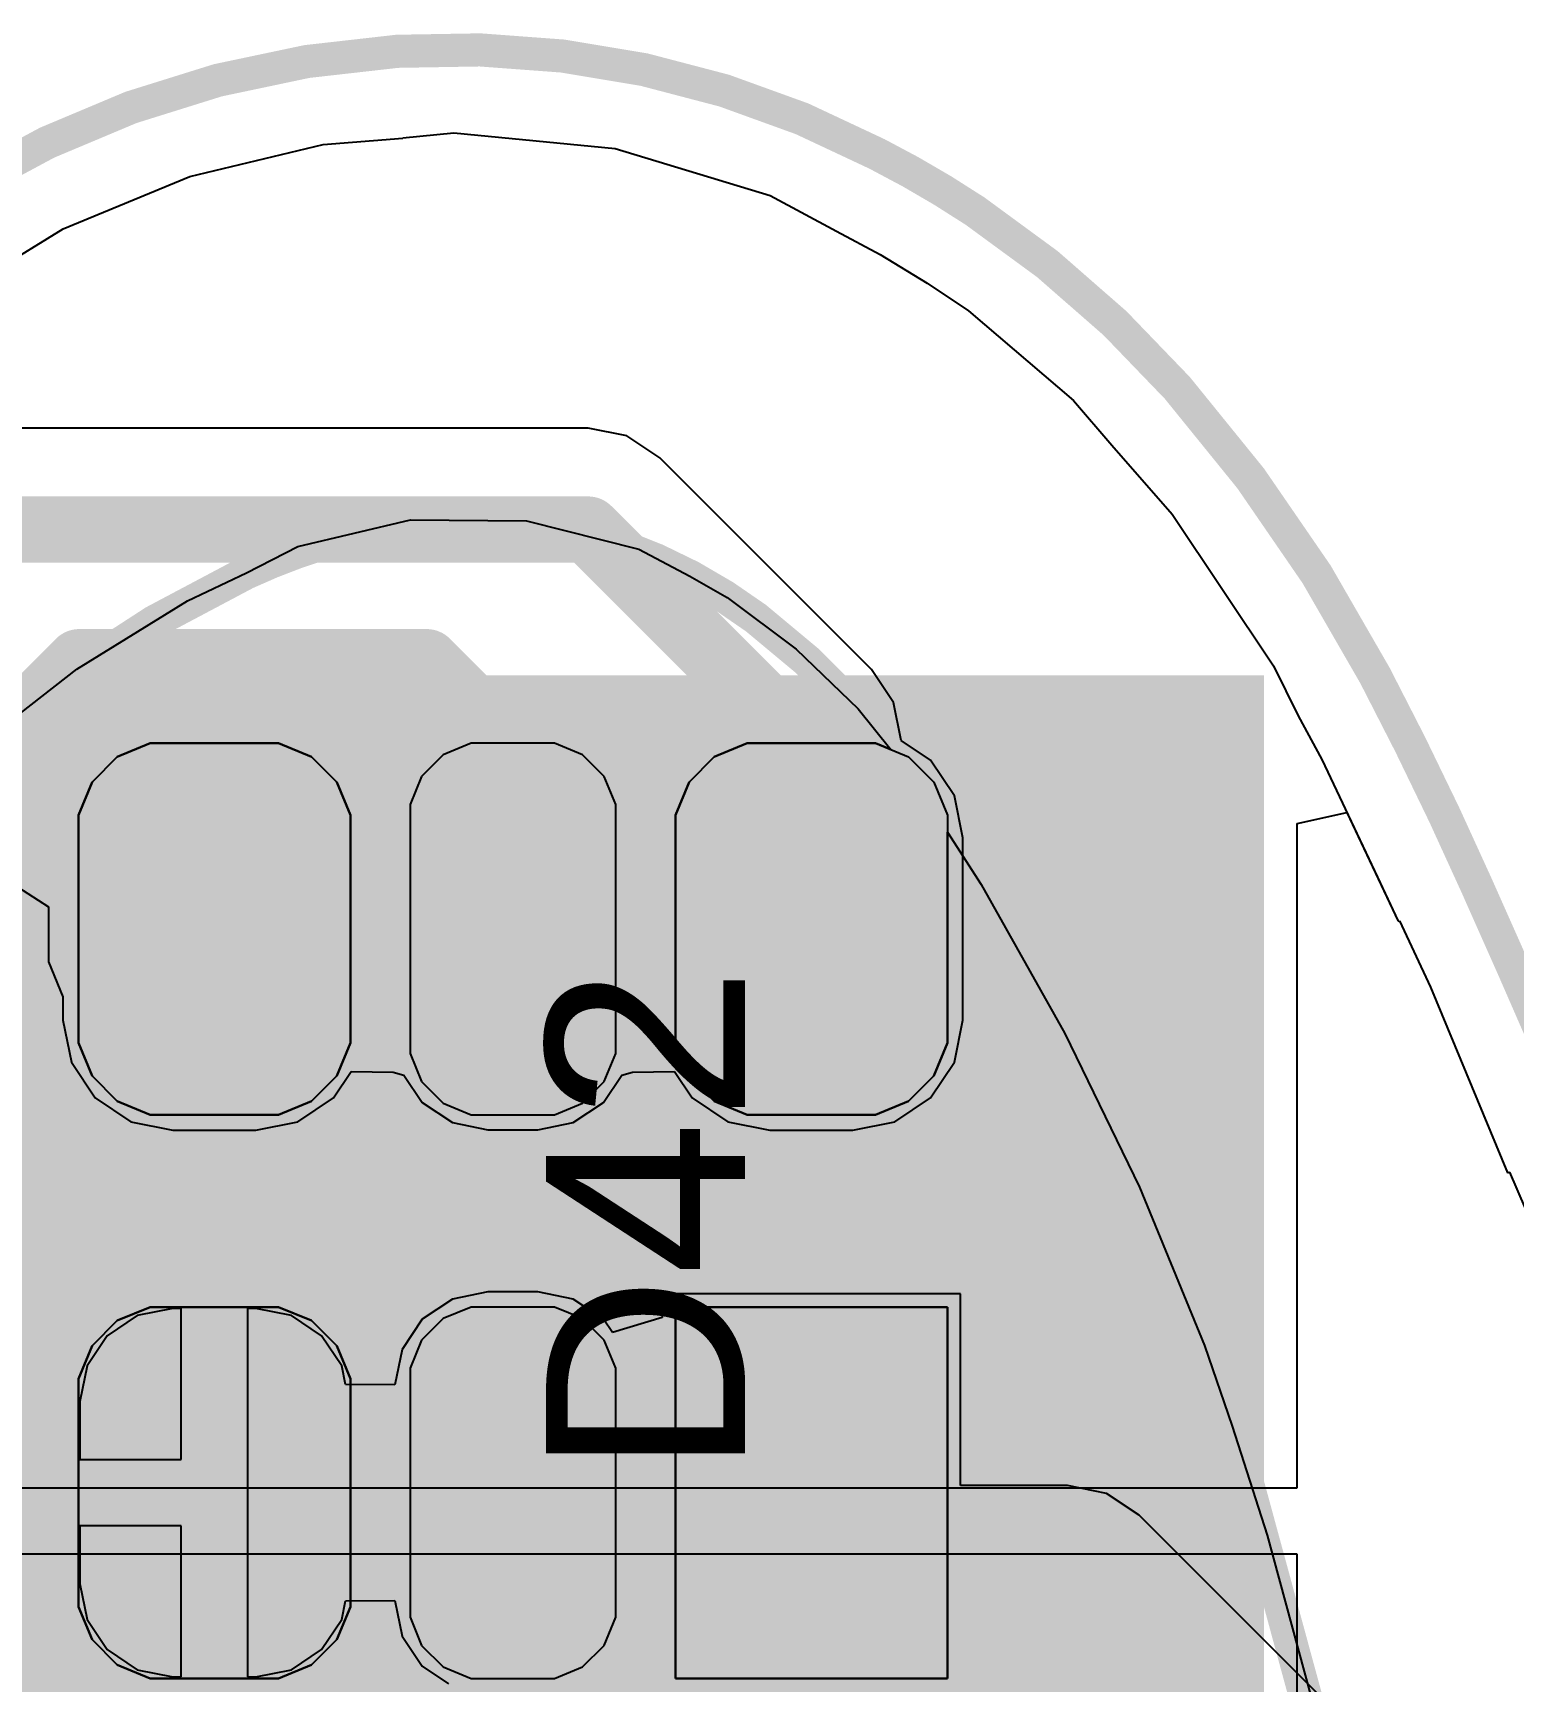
# Model space of a CAD drawing. Header units: inches. Extents: x -52 to 109, y 0 to 35.
# Drawn here: x 54.513 to 58.975, y 18.506 to 23.476 of the extents above; entities that cross this region are included whole.
import ezdxf

# ---------------------------------------------------------------- set-up
doc = ezdxf.new("R2010")
doc.units = ezdxf.units.IN
for name, color, linetype in [('Bottom Layer', 5, 'Continuous'), ('Bottom Solder', 6, 'Continuous'), ('Keep-Out Layer', 6, 'Continuous'), ('Mechanical 1', 6, 'Continuous'), ('Mechanical 4', 56, 'Continuous'), ('Top Component Outline', 56, 'Continuous'), ('Top Courtyard', 56, 'Continuous'), ('Top Layer', 1, 'Continuous'), ('Top Overlay', 2, 'Continuous'), ('Top Paste', 8, 'Continuous'), ('Top Solder', 216, 'Continuous'), ('Via Holes', 16, 'Continuous')]:
    doc.layers.add(name, color=color, linetype=linetype)
doc.styles.add('Arial', font='', dxfattribs={"height": 0.2})
doc.styles.get('Arial').set_extended_font_data('Arial')

# ---------------------------------------------------------------- blocks, each defined once
blk = doc.blocks.new('APA_RGB_LED_2020_368')
at = {"layer": 'Top Layer'}
h = blk.add_hatch(color=1, dxfattribs=at)
edge = h.paths.add_edge_path()
edge.add_arc((-1.125, 1.025), 0.125, 90, 180)
edge.add_line((-1.25, 1.025), (-1.25, 0.775))
edge.add_arc((-1.125, 0.775), 0.125, 180, 270)
edge.add_line((-1.125, 0.65), (-0.575, 0.65))
edge.add_arc((-0.575, 0.775), 0.125, 270, 360)
edge.add_line((-0.45, 0.775), (-0.45, 1.025))
edge.add_arc((-0.575, 1.025), 0.125, 0, 90)
edge.add_line((-0.575, 1.15), (-1.125, 1.15))
h = blk.add_hatch(color=1, dxfattribs=at)
edge = h.paths.add_edge_path()
edge.add_arc((0.575, 1.025), 0.125, 90, 180)
edge.add_line((0.45, 1.025), (0.45, 0.775))
edge.add_arc((0.575, 0.775), 0.125, 180, 270)
edge.add_line((0.575, 0.65), (1.125, 0.65))
edge.add_arc((1.125, 0.775), 0.125, 270, 360)
edge.add_line((1.25, 0.775), (1.25, 1.025))
edge.add_arc((1.125, 1.025), 0.125, 0, 90)
edge.add_line((1.125, 1.15), (0.575, 1.15))
h = blk.add_hatch(color=1, dxfattribs=at)
edge = h.paths.add_edge_path()
edge.add_arc((-1.175, 0.075), 0.075, 90, 180)
edge.add_line((-1.25, 0.075), (-1.25, -0.075))
edge.add_arc((-1.175, -0.075), 0.075, 180, 270)
edge.add_line((-1.175, -0.15), (-0.525, -0.15))
edge.add_arc((-0.525, -0.075), 0.075, 270, 360)
edge.add_line((-0.45, -0.075), (-0.45, 0.075))
edge.add_arc((-0.525, 0.075), 0.075, 0, 90)
edge.add_line((-0.525, 0.15), (-1.175, 0.15))
h = blk.add_hatch(color=1, dxfattribs=at)
edge = h.paths.add_edge_path()
edge.add_arc((0.525, 0.075), 0.075, 90, 180)
edge.add_line((0.45, 0.075), (0.45, -0.075))
edge.add_arc((0.525, -0.075), 0.075, 180, 270)
edge.add_line((0.525, -0.15), (1.175, -0.15))
edge.add_arc((1.175, -0.075), 0.075, 270, 360)
edge.add_line((1.25, -0.075), (1.25, 0.075))
edge.add_arc((1.175, 0.075), 0.075, 0, 90)
edge.add_line((1.175, 0.15), (0.525, 0.15))
blk.add_hatch(color=1, dxfattribs=at).paths.add_polyline_path([(-1.25, -0.65), (-0.45, -0.65), (-0.45, -1.15), (-1.25, -1.15)])
h = blk.add_hatch(color=1, dxfattribs=at)
edge = h.paths.add_edge_path()
edge.add_arc((0.575, -0.775), 0.125, 90, 180)
edge.add_line((0.45, -0.775), (0.45, -1.025))
edge.add_arc((0.575, -1.025), 0.125, 180, 270)
edge.add_line((0.575, -1.15), (1.125, -1.15))
edge.add_arc((1.125, -1.025), 0.125, 270, 360)
edge.add_line((1.25, -1.025), (1.25, -0.775))
edge.add_arc((1.125, -0.775), 0.125, 0, 90)
edge.add_line((1.125, -0.65), (0.575, -0.65))
at = {"layer": 'Top Paste'}
h = blk.add_hatch(color=8, dxfattribs=at)
edge = h.paths.add_edge_path()
edge.add_arc((-1.125, 1.025), 0.125, 90, 180)
edge.add_line((-1.25, 1.025), (-1.25, 0.775))
edge.add_arc((-1.125, 0.775), 0.125, 180, 270)
edge.add_line((-1.125, 0.65), (-0.575, 0.65))
edge.add_arc((-0.575, 0.775), 0.125, 270, 360)
edge.add_line((-0.45, 0.775), (-0.45, 1.025))
edge.add_arc((-0.575, 1.025), 0.125, 0, 90)
edge.add_line((-0.575, 1.15), (-1.125, 1.15))
h = blk.add_hatch(color=8, dxfattribs=at)
edge = h.paths.add_edge_path()
edge.add_arc((0.575, 1.025), 0.125, 90, 180)
edge.add_line((0.45, 1.025), (0.45, 0.775))
edge.add_arc((0.575, 0.775), 0.125, 180, 270)
edge.add_line((0.575, 0.65), (1.125, 0.65))
edge.add_arc((1.125, 0.775), 0.125, 270, 360)
edge.add_line((1.25, 0.775), (1.25, 1.025))
edge.add_arc((1.125, 1.025), 0.125, 0, 90)
edge.add_line((1.125, 1.15), (0.575, 1.15))
h = blk.add_hatch(color=8, dxfattribs=at)
edge = h.paths.add_edge_path()
edge.add_arc((-1.175, 0.075), 0.075, 90, 180)
edge.add_line((-1.25, 0.075), (-1.25, -0.075))
edge.add_arc((-1.175, -0.075), 0.075, 180, 270)
edge.add_line((-1.175, -0.15), (-0.525, -0.15))
edge.add_arc((-0.525, -0.075), 0.075, 270, 360)
edge.add_line((-0.45, -0.075), (-0.45, 0.075))
edge.add_arc((-0.525, 0.075), 0.075, 0, 90)
edge.add_line((-0.525, 0.15), (-1.175, 0.15))
h = blk.add_hatch(color=8, dxfattribs=at)
edge = h.paths.add_edge_path()
edge.add_arc((0.525, 0.075), 0.075, 90, 180)
edge.add_line((0.45, 0.075), (0.45, -0.075))
edge.add_arc((0.525, -0.075), 0.075, 180, 270)
edge.add_line((0.525, -0.15), (1.175, -0.15))
edge.add_arc((1.175, -0.075), 0.075, 270, 360)
edge.add_line((1.25, -0.075), (1.25, 0.075))
edge.add_arc((1.175, 0.075), 0.075, 0, 90)
edge.add_line((1.175, 0.15), (0.525, 0.15))
blk.add_hatch(color=8, dxfattribs=at).paths.add_polyline_path([(-1.25, -0.65), (-0.45, -0.65), (-0.45, -1.15), (-1.25, -1.15)])
h = blk.add_hatch(color=8, dxfattribs=at)
edge = h.paths.add_edge_path()
edge.add_arc((0.575, -0.775), 0.125, 90, 180)
edge.add_line((0.45, -0.775), (0.45, -1.025))
edge.add_arc((0.575, -1.025), 0.125, 180, 270)
edge.add_line((0.575, -1.15), (1.125, -1.15))
edge.add_arc((1.125, -1.025), 0.125, 270, 360)
edge.add_line((1.25, -1.025), (1.25, -0.775))
edge.add_arc((1.125, -0.775), 0.125, 0, 90)
edge.add_line((1.125, -0.65), (0.575, -0.65))
at = {"layer": 'Top Solder'}
h = blk.add_hatch(color=216, dxfattribs=at)
edge = h.paths.add_edge_path()
edge.add_arc((-1.125, 1.025), 0.175, 90, 180)
edge.add_line((-1.3, 1.025), (-1.3, 0.775))
edge.add_arc((-1.125, 0.775), 0.175, 180, 270)
edge.add_line((-1.125, 0.6), (-0.575, 0.6))
edge.add_arc((-0.575, 0.775), 0.175, 270, 360)
edge.add_line((-0.4, 0.775), (-0.4, 1.025))
edge.add_arc((-0.575, 1.025), 0.175, 0, 90)
edge.add_line((-0.575, 1.2), (-1.125, 1.2))
h = blk.add_hatch(color=216, dxfattribs=at)
edge = h.paths.add_edge_path()
edge.add_arc((0.575, 1.025), 0.175, 90, 180)
edge.add_line((0.4, 1.025), (0.4, 0.775))
edge.add_arc((0.575, 0.775), 0.175, 180, 270)
edge.add_line((0.575, 0.6), (1.125, 0.6))
edge.add_arc((1.125, 0.775), 0.175, 270, 360)
edge.add_line((1.3, 0.775), (1.3, 1.025))
edge.add_arc((1.125, 1.025), 0.175, 0, 90)
edge.add_line((1.125, 1.2), (0.575, 1.2))
h = blk.add_hatch(color=216, dxfattribs=at)
edge = h.paths.add_edge_path()
edge.add_arc((-1.175, 0.075), 0.125, 90, 180)
edge.add_line((-1.3, 0.075), (-1.3, -0.075))
edge.add_arc((-1.175, -0.075), 0.125, 180, 270)
edge.add_line((-1.175, -0.2), (-0.525, -0.2))
edge.add_arc((-0.525, -0.075), 0.125, 270, 360)
edge.add_line((-0.4, -0.075), (-0.4, 0.075))
edge.add_arc((-0.525, 0.075), 0.125, 0, 90)
edge.add_line((-0.525, 0.2), (-1.175, 0.2))
h = blk.add_hatch(color=216, dxfattribs=at)
edge = h.paths.add_edge_path()
edge.add_arc((0.525, 0.075), 0.125, 90, 180)
edge.add_line((0.4, 0.075), (0.4, -0.075))
edge.add_arc((0.525, -0.075), 0.125, 180, 270)
edge.add_line((0.525, -0.2), (1.175, -0.2))
edge.add_arc((1.175, -0.075), 0.125, 270, 360)
edge.add_line((1.3, -0.075), (1.3, 0.075))
edge.add_arc((1.175, 0.075), 0.125, 0, 90)
edge.add_line((1.175, 0.2), (0.525, 0.2))
blk.add_hatch(color=216, dxfattribs=at).paths.add_polyline_path([(-1.3, -0.6), (-0.4, -0.6), (-0.4, -1.2), (-1.3, -1.2)])
h = blk.add_hatch(color=216, dxfattribs=at)
edge = h.paths.add_edge_path()
edge.add_arc((0.575, -0.775), 0.175, 90, 180)
edge.add_line((0.4, -0.775), (0.4, -1.025))
edge.add_arc((0.575, -1.025), 0.175, 180, 270)
edge.add_line((0.575, -1.2), (1.125, -1.2))
edge.add_arc((1.125, -1.025), 0.175, 270, 360)
edge.add_line((1.3, -1.025), (1.3, -0.775))
edge.add_arc((1.125, -0.775), 0.175, 0, 90)
edge.add_line((1.125, -0.6), (0.575, -0.6))
at = {"layer": 'Top Component Outline'}
for points in [[(-1, 1, 0.1, 0.1, 0), (1, 1, 0.1, 0.1, 0)], [(-1, 1, 0.1, 0.1, 0), (-1, -1, 0.1, 0.1, 0)], [(1, 1, 0.1, 0.1, 0), (1, -1, 0.1, 0.1, 0)], [(-1, -1, 0.1, 0.1, 0), (1, -1, 0.1, 0.1, 0)]]:
    blk.add_lwpolyline(points, format="xyseb", dxfattribs=at)
for points in [[(-1.025, 1, 0.05, 0.05, 1), (-0.975, 1, 0.05, 0.05, 1)], [(-1.025, 1, 0.05, 0.05, 1), (-0.975, 1, 0.05, 0.05, 1)], [(0.975, 1, 0.05, 0.05, 1), (1.025, 1, 0.05, 0.05, 1)], [(0.975, 1, 0.05, 0.05, 1), (1.025, 1, 0.05, 0.05, 1)], [(-1.025, -1, 0.05, 0.05, 1), (-0.975, -1, 0.05, 0.05, 1)], [(-1.025, -1, 0.05, 0.05, 1), (-0.975, -1, 0.05, 0.05, 1)], [(0.975, -1, 0.05, 0.05, 1), (1.025, -1, 0.05, 0.05, 1)], [(0.975, -1, 0.05, 0.05, 1), (1.025, -1, 0.05, 0.05, 1)]]:
    blk.add_lwpolyline(points, format="xyseb", close=True, dxfattribs=at)
at = {"layer": 'Top Courtyard'}
for points in [[(-1.3, 1.2, 0.1, 0.1, 0), (-1.3, -1.2, 0.1, 0.1, 0)], [(-1.3, 1.2, 0.1, 0.1, 0), (1.3, 1.2, 0.1, 0.1, 0)], [(1.3, 1.2, 0.1, 0.1, 0), (1.3, -1.2, 0.1, 0.1, 0)], [(0, 0.5, 0.1, 0.1, 0), (0, -0.5, 0.1, 0.1, 0)], [(-0.5, 0, 0.1, 0.1, 0), (0.5, 0, 0.1, 0.1, 0)], [(-1.3, -1.2, 0.1, 0.1, 0), (1.3, -1.2, 0.1, 0.1, 0)]]:
    blk.add_lwpolyline(points, format="xyseb", dxfattribs=at)
for points in [[(-1.325, 1.2, 0.05, 0.05, 1), (-1.275, 1.2, 0.05, 0.05, 1)], [(-1.325, 1.2, 0.05, 0.05, 1), (-1.275, 1.2, 0.05, 0.05, 1)], [(1.275, 1.2, 0.05, 0.05, 1), (1.325, 1.2, 0.05, 0.05, 1)], [(1.275, 1.2, 0.05, 0.05, 1), (1.325, 1.2, 0.05, 0.05, 1)], [(-0.025, 0.5, 0.05, 0.05, 1), (0.025, 0.5, 0.05, 0.05, 1)], [(-0.525, 0, 0.05, 0.05, 1), (-0.475, 0, 0.05, 0.05, 1)], [(0.475, 0, 0.05, 0.05, 1), (0.525, 0, 0.05, 0.05, 1)], [(-0.025, -0.5, 0.05, 0.05, 1), (0.025, -0.5, 0.05, 0.05, 1)], [(-1.325, -1.2, 0.05, 0.05, 1), (-1.275, -1.2, 0.05, 0.05, 1)], [(-1.325, -1.2, 0.05, 0.05, 1), (-1.275, -1.2, 0.05, 0.05, 1)], [(1.275, -1.2, 0.05, 0.05, 1), (1.325, -1.2, 0.05, 0.05, 1)], [(1.275, -1.2, 0.05, 0.05, 1), (1.325, -1.2, 0.05, 0.05, 1)]]:
    blk.add_lwpolyline(points, format="xyseb", close=True, dxfattribs=at)
at = {"layer": 'Top Overlay'}
for p, q in [((-1.2929, 1.2689), (-1.1937, 1.31)), ((-1.1937, 1.31), (-1.14, 1.31)), ((-1.14, 1.31), (-1.14, 1.31)), ((-1.14, 1.31), (-0.56, 1.31)), ((-0.56, 1.31), (-0.5063, 1.31)), ((-0.5063, 1.31), (-0.4071, 1.2689)), ((0.4071, 1.2689), (0.5063, 1.31)), ((0.5063, 1.31), (0.56, 1.31)), ((0.56, 1.31), (0.56, 1.31)), ((0.56, 1.31), (1.14, 1.31)), ((1.14, 1.31), (1.1937, 1.31)), ((1.1937, 1.31), (1.2929, 1.2689)), ((-1.3689, 1.1929), (-1.2929, 1.2689)), ((-0.4071, 1.2689), (-0.3311, 1.1929)), ((0.3311, 1.1929), (0.4071, 1.2689)), ((1.2929, 1.2689), (1.3689, 1.1929)), ((-1.41, 1.0937), (-1.3689, 1.1929)), ((-0.3311, 1.1929), (-0.29, 1.0937)), ((0.29, 1.0937), (0.3311, 1.1929)), ((1.3689, 1.1929), (1.41, 1.0937)), ((-1.41, 1.04), (-1.41, 1.0937)), ((-0.29, 1.0937), (-0.29, 1.04)), ((0.29, 1.04), (0.29, 1.0937)), ((1.41, 1.0937), (1.41, 1.04)), ((-1.41, 0.76), (-1.41, 1.04)), ((-0.29, 1.04), (-0.29, 1.04)), ((-0.29, 1.04), (-0.29, 0.76)), ((0.29, 0.76), (0.29, 1.04)), ((1.41, 1.04), (1.41, 1.04)), ((1.41, 1.04), (1.41, 0.76)), ((-1.41, 0.76), (-1.41, 0.76)), ((-1.41, 0.7063), (-1.41, 0.76)), ((-0.29, 0.76), (-0.29, 0.7063)), ((0.29, 0.76), (0.29, 0.76)), ((0.29, 0.7063), (0.29, 0.76)), ((1.41, 0.76), (1.41, 0.7063)), ((-1.3689, 0.6071), (-1.41, 0.7063)), ((-0.29, 0.7063), (-0.3311, 0.6071)), ((0.3311, 0.6071), (0.29, 0.7063)), ((1.41, 0.7063), (1.3689, 0.6071)), ((-1.2929, 0.5311), (-1.3689, 0.6071)), ((-0.3311, 0.6071), (-0.4071, 0.5311)), ((0.4071, 0.5311), (0.3311, 0.6071)), ((1.3689, 0.6071), (1.2929, 0.5311)), ((-1.1937, 0.49), (-1.2929, 0.5311)), ((-0.4071, 0.5311), (-0.5063, 0.49)), ((0.5063, 0.49), (0.4071, 0.5311)), ((1.2929, 0.5311), (1.1937, 0.49)), ((-1.14, 0.49), (-1.1937, 0.49)), ((-0.56, 0.49), (-1.14, 0.49)), ((-0.5063, 0.49), (-0.56, 0.49)), ((-0.56, 0.49), (-0.56, 0.49)), ((0.56, 0.49), (0.5063, 0.49)), ((1.14, 0.49), (0.56, 0.49)), ((1.1937, 0.49), (1.14, 0.49)), ((1.14, 0.49), (1.14, 0.49)), ((-1.2258, 0.31), (-1.3103, 0.275)), ((-1.18, 0.31), (-1.2258, 0.31)), ((-0.52, 0.31), (-1.18, 0.31)), ((-0.4743, 0.31), (-0.52, 0.31)), ((-0.52, 0.31), (-0.52, 0.31)), ((-0.3897, 0.275), (-0.4743, 0.31)), ((0.4742, 0.31), (0.3897, 0.275)), ((0.52, 0.31), (0.4742, 0.31)), ((1.18, 0.31), (0.52, 0.31)), ((1.2258, 0.31), (1.18, 0.31)), ((1.18, 0.31), (1.18, 0.31)), ((1.3103, 0.275), (1.2258, 0.31)), ((-1.3103, 0.275), (-1.375, 0.2103)), ((-0.325, 0.2103), (-0.3897, 0.275)), ((0.3897, 0.275), (0.325, 0.2103)), ((1.375, 0.2103), (1.3103, 0.275)), ((-1.375, 0.2103), (-1.41, 0.1258)), ((-0.29, 0.1258), (-0.325, 0.2103)), ((0.325, 0.2103), (0.29, 0.1258)), ((1.41, 0.1258), (1.375, 0.2103)), ((-1.41, 0.1258), (-1.41, 0.08)), ((-0.29, 0.08), (-0.29, 0.1258)), ((0.29, 0.1258), (0.29, 0.08)), ((1.41, 0.08), (1.41, 0.1258)), ((-1.41, 0.08), (-1.41, -0.08)), ((-1.41, 0.08), (-1.41, 0.08)), ((-0.29, -0.08), (-0.29, 0.08)), ((0.29, 0.08), (0.29, -0.08)), ((0.29, 0.08), (0.29, 0.08)), ((1.41, -0.08), (1.41, 0.08)), ((-1.41, -0.08), (-1.41, -0.1257)), ((-0.29, -0.1257), (-0.29, -0.08)), ((-0.29, -0.08), (-0.29, -0.08)), ((0.29, -0.08), (0.29, -0.1257)), ((1.41, -0.1257), (1.41, -0.08)), ((1.41, -0.08), (1.41, -0.08)), ((-1.41, -0.1257), (-1.375, -0.2103)), ((-0.325, -0.2103), (-0.29, -0.1257)), ((0.29, -0.1257), (0.325, -0.2103)), ((1.375, -0.2103), (1.41, -0.1257)), ((-1.375, -0.2103), (-1.3103, -0.275)), ((-0.3897, -0.275), (-0.325, -0.2103)), ((0.325, -0.2103), (0.3897, -0.275)), ((1.3103, -0.275), (1.375, -0.2103)), ((-1.3103, -0.275), (-1.2258, -0.31)), ((-0.4743, -0.31), (-0.3897, -0.275)), ((0.3897, -0.275), (0.4742, -0.31)), ((1.2258, -0.31), (1.3103, -0.275)), ((-1.2258, -0.31), (-1.18, -0.31)), ((-1.18, -0.31), (-1.18, -0.31)), ((-1.18, -0.31), (-0.52, -0.31)), ((-0.52, -0.31), (-0.4743, -0.31)), ((0.4742, -0.31), (0.52, -0.31)), ((0.52, -0.31), (0.52, -0.31)), ((0.52, -0.31), (1.18, -0.31)), ((1.18, -0.31), (1.2258, -0.31)), ((-1.41, -1.31), (-1.41, -0.49)), ((-1.41, -0.49), (-0.29, -0.49)), ((-0.29, -0.49), (-0.29, -1.31)), ((0.4071, -0.5311), (0.5063, -0.49)), ((0.5063, -0.49), (0.56, -0.49)), ((0.56, -0.49), (0.56, -0.49)), ((0.56, -0.49), (1.14, -0.49)), ((1.14, -0.49), (1.1937, -0.49)), ((1.1937, -0.49), (1.2929, -0.5311)), ((0.3311, -0.6071), (0.4071, -0.5311)), ((1.2929, -0.5311), (1.3689, -0.6071)), ((0.29, -0.7063), (0.3311, -0.6071)), ((1.3689, -0.6071), (1.41, -0.7063)), ((0.29, -0.76), (0.29, -0.7063)), ((1.41, -0.7063), (1.41, -0.76)), ((0.29, -1.04), (0.29, -0.76)), ((1.41, -0.76), (1.41, -0.76)), ((1.41, -0.76), (1.41, -1.04)), ((0.29, -1.04), (0.29, -1.04)), ((0.29, -1.0937), (0.29, -1.04)), ((1.41, -1.04), (1.41, -1.0937)), ((0.3311, -1.1929), (0.29, -1.0937)), ((1.41, -1.0937), (1.3689, -1.1929)), ((0.4071, -1.2689), (0.3311, -1.1929)), ((1.3689, -1.1929), (1.2929, -1.2689)), ((0.5063, -1.31), (0.4071, -1.2689)), ((1.2929, -1.2689), (1.1937, -1.31)), ((-0.29, -1.31), (-1.41, -1.31)), ((0.56, -1.31), (0.5063, -1.31)), ((1.14, -1.31), (0.56, -1.31)), ((1.1937, -1.31), (1.14, -1.31)), ((1.14, -1.31), (1.14, -1.31))]:
    blk.add_line(p, q, dxfattribs=at)
at = {"layer": 'Top Courtyard', "style": 'Arial'}
blk.add_text('D42', height=0.6, dxfattribs=at).set_placement((-0.8, -0.7))

msp = doc.modelspace()

# ---------------------------------------------------------------- hatches: boundary and pattern name
at = {"layer": 'Bottom Layer'}
msp.add_hatch(color=5, dxfattribs=at).paths.add_polyline_path([(34.1741, 21.4887), (58.1741, 21.4887), (58.1741, 16.4887), (34.1741, 16.4887)])
h = msp.add_hatch(color=5, dxfattribs=at)
edge = h.paths.add_edge_path()
edge.add_arc((55.0598, 20.7737), 0.3, 0, 360)
at = {"layer": 'Bottom Solder'}
msp.add_hatch(color=6, dxfattribs=at).paths.add_polyline_path([(34.1241, 21.5387), (58.2241, 21.5387), (58.2241, 16.4387), (34.1241, 16.4387)])
at = {"layer": 'Top Layer'}
h = msp.add_hatch(color=1, dxfattribs=at)
edge = h.paths.add_edge_path()
edge.add_arc((55.0598, 20.7737), 0.3, 0, 360)
at = {"layer": 'Via Holes'}
h = msp.add_hatch(color=7, dxfattribs=at)
edge = h.paths.add_edge_path()
edge.add_arc((55.0598, 20.7737), 0.15, 0, 360)

# ---------------------------------------------------------------- linework, layer by layer
at = {"layer": 'Bottom Layer'}
for p, q in [((58.3241, 21.0917), (58.4741, 21.1254)), ((58.4741, 21.1254), (58.6292, 20.7975)), ((58.3241, 19.0887), (58.3241, 21.0917)), ((58.6292, 20.7975), (58.633, 20.7982)), ((58.6292, 20.7975), (58.6292, 20.7975)), ((58.633, 20.7982), (58.7269, 20.5982)), ((58.7269, 20.5982), (58.9587, 20.0385)), ((58.9587, 20.0385), (58.9635, 20.0406)), ((58.9635, 20.0406), (58.9648, 20.0399)), ((58.9648, 20.0399), (59.2974, 19.2659)), ((46.1741, 19.0887), (58.3241, 19.0887)), ((58.3241, 18.8887), (46.2741, 18.8887)), ((58.3241, 16.3387), (58.3241, 18.8887))]:
    msp.add_line(p, q, dxfattribs=at)
at = {"layer": 'Keep-Out Layer'}
for points in [[(54.0856, 22.8632, 0.1, 0.1, -0.143487), (55.611, 23.4206, 0.1, 0.1, 0)], [(55.611, 23.4206, 0.1, 0.1, -0.137491), (57.0577, 23.1111, 0.1, 0.1, 0)], [(57.0577, 23.1111, 0.1, 0.1, -0.028917), (57.3533, 22.9387, 0.1, 0.1, 0)], [(57.3533, 22.9387, 0.1, 0.1, -0.064372), (57.963, 22.4057, 0.1, 0.1, 0)], [(57.963, 22.4057, 0.1, 0.1, -0.059251), (58.559, 21.5384, 0.1, 0.1, 0)], [(58.559, 21.5384, 0.1, 0.1, -0.016578), (58.8665, 20.9028, 0.1, 0.1, 0)], [(58.8665, 20.9028, 0.1, 0.1, -0.004861), (59.199, 20.1406, 0.1, 0.1, 0)]]:
    msp.add_lwpolyline(points, format="xyseb", dxfattribs=at)
for points in [[(55.586, 23.4206, 0.05, 0.05, 1), (55.636, 23.4206, 0.05, 0.05, 1)], [(55.586, 23.4206, 0.05, 0.05, 1), (55.636, 23.4206, 0.05, 0.05, 1)], [(57.0327, 23.1111, 0.05, 0.05, 1), (57.0827, 23.1111, 0.05, 0.05, 1)], [(57.0327, 23.1111, 0.05, 0.05, 1), (57.0827, 23.1111, 0.05, 0.05, 1)], [(57.3283, 22.9387, 0.05, 0.05, 1), (57.3783, 22.9387, 0.05, 0.05, 1)], [(57.3283, 22.9387, 0.05, 0.05, 1), (57.3783, 22.9387, 0.05, 0.05, 1)], [(57.938, 22.4057, 0.05, 0.05, 1), (57.988, 22.4057, 0.05, 0.05, 1)], [(57.938, 22.4057, 0.05, 0.05, 1), (57.988, 22.4057, 0.05, 0.05, 1)], [(58.534, 21.5384, 0.05, 0.05, 1), (58.584, 21.5384, 0.05, 0.05, 1)], [(58.534, 21.5384, 0.05, 0.05, 1), (58.584, 21.5384, 0.05, 0.05, 1)], [(58.8415, 20.9028, 0.05, 0.05, 1), (58.8915, 20.9028, 0.05, 0.05, 1)], [(58.8415, 20.9028, 0.05, 0.05, 1), (58.8915, 20.9028, 0.05, 0.05, 1)]]:
    msp.add_lwpolyline(points, format="xyseb", close=True, dxfattribs=at)
at = {"layer": 'Mechanical 1'}
for points in [[(55.5565, 20.0908, 0.1, 0.1, -0.303347), (55.9598, 20.3602, 0.1, 0.1, 0)], [(55.9598, 20.3602, 0.1, 0.1, -0.198912), (56.2684, 20.2324, 0.1, 0.1, 0)], [(56.2684, 20.2324, 0.1, 0.1, -0.198912), (56.3963, 19.9237, 0.1, 0.1, 0)], [(55.6512, 19.6151, 0.1, 0.1, -0.303347), (55.5565, 20.0908, 0.1, 0.1, 0)], [(56.3963, 19.9237, 0.1, 0.1, -0.303347), (56.1268, 19.5205, 0.1, 0.1, 0)], [(56.1268, 19.5205, 0.1, 0.1, -0.303347), (55.6512, 19.6151, 0.1, 0.1, 0)]]:
    msp.add_lwpolyline(points, format="xyseb", dxfattribs=at)
for points in [[(55.9348, 20.3602, 0.05, 0.05, 1), (55.9848, 20.3602, 0.05, 0.05, 1)], [(55.9348, 20.3602, 0.05, 0.05, 1), (55.9848, 20.3602, 0.05, 0.05, 1)], [(56.2434, 20.2324, 0.05, 0.05, 1), (56.2934, 20.2324, 0.05, 0.05, 1)], [(56.2434, 20.2324, 0.05, 0.05, 1), (56.2934, 20.2324, 0.05, 0.05, 1)], [(55.5315, 20.0908, 0.05, 0.05, 1), (55.5815, 20.0908, 0.05, 0.05, 1)], [(55.5315, 20.0908, 0.05, 0.05, 1), (55.5815, 20.0908, 0.05, 0.05, 1)], [(56.3713, 19.9237, 0.05, 0.05, 1), (56.4213, 19.9237, 0.05, 0.05, 1)], [(56.3713, 19.9237, 0.05, 0.05, 1), (56.4213, 19.9237, 0.05, 0.05, 1)], [(55.6262, 19.6151, 0.05, 0.05, 1), (55.6762, 19.6151, 0.05, 0.05, 1)], [(55.6262, 19.6151, 0.05, 0.05, 1), (55.6762, 19.6151, 0.05, 0.05, 1)], [(56.1018, 19.5205, 0.05, 0.05, 1), (56.1518, 19.5205, 0.05, 0.05, 1)], [(56.1018, 19.5205, 0.05, 0.05, 1), (56.1518, 19.5205, 0.05, 0.05, 1)]]:
    msp.add_lwpolyline(points, format="xyseb", close=True, dxfattribs=at)
at = {"layer": 'Mechanical 4'}
for points in [[(54.0856, 22.8632, 0.1, 0.1, -0.143487), (55.611, 23.4206, 0.1, 0.1, 0)], [(55.611, 23.4206, 0.1, 0.1, -0.137491), (57.0577, 23.1111, 0.1, 0.1, 0)], [(57.0577, 23.1111, 0.1, 0.1, -0.028917), (57.3533, 22.9387, 0.1, 0.1, 0)], [(57.3533, 22.9387, 0.1, 0.1, -0.064372), (57.963, 22.4057, 0.1, 0.1, 0)], [(57.963, 22.4057, 0.1, 0.1, -0.059251), (58.559, 21.5384, 0.1, 0.1, 0)], [(55.3887, 21.9373, 0.1, 0.1, -0.162415), (56.284, 21.9295, 0.1, 0.1, 0)], [(55.1556, 21.8475, 0.1, 0.1, -0.034086), (55.3887, 21.9373, 0.1, 0.1, 0)], [(56.284, 21.9295, 0.1, 0.1, -0.075275), (56.6929, 21.7111, 0.1, 0.1, 0)], [(53.929, 20.8909, 0.1, 0.1, -0.109508), (55.1556, 21.8475, 0.1, 0.1, 0)], [(56.6929, 21.7111, 0.1, 0.1, -0.088954), (57.2308, 21.1252, 0.1, 0.1, 0)], [(58.559, 21.5384, 0.1, 0.1, -0.016578), (58.8665, 20.9028, 0.1, 0.1, 0)], [(57.2308, 21.1252, 0.1, 0.1, -0.060989), (58.1278, 19.2741, 0.1, 0.1, 0)], [(58.8665, 20.9028, 0.1, 0.1, -0.004861), (59.199, 20.1406, 0.1, 0.1, 0)], [(58.1278, 19.2741, 0.1, 0.1, -0.091615), (58.8316, 13.8358, 0.1, 0.1, 0)]]:
    msp.add_lwpolyline(points, format="xyseb", dxfattribs=at)
for points in [[(55.586, 23.4206, 0.05, 0.05, 1), (55.636, 23.4206, 0.05, 0.05, 1)], [(55.586, 23.4206, 0.05, 0.05, 1), (55.636, 23.4206, 0.05, 0.05, 1)], [(57.0327, 23.1111, 0.05, 0.05, 1), (57.0827, 23.1111, 0.05, 0.05, 1)], [(57.0327, 23.1111, 0.05, 0.05, 1), (57.0827, 23.1111, 0.05, 0.05, 1)], [(57.3283, 22.9387, 0.05, 0.05, 1), (57.3783, 22.9387, 0.05, 0.05, 1)], [(57.3283, 22.9387, 0.05, 0.05, 1), (57.3783, 22.9387, 0.05, 0.05, 1)], [(57.938, 22.4057, 0.05, 0.05, 1), (57.988, 22.4057, 0.05, 0.05, 1)], [(57.938, 22.4057, 0.05, 0.05, 1), (57.988, 22.4057, 0.05, 0.05, 1)], [(55.3637, 21.9373, 0.05, 0.05, 1), (55.4137, 21.9373, 0.05, 0.05, 1)], [(55.3637, 21.9373, 0.05, 0.05, 1), (55.4137, 21.9373, 0.05, 0.05, 1)], [(56.259, 21.9295, 0.05, 0.05, 1), (56.309, 21.9295, 0.05, 0.05, 1)], [(56.259, 21.9295, 0.05, 0.05, 1), (56.309, 21.9295, 0.05, 0.05, 1)], [(55.1306, 21.8475, 0.05, 0.05, 1), (55.1806, 21.8475, 0.05, 0.05, 1)], [(55.1306, 21.8475, 0.05, 0.05, 1), (55.1806, 21.8475, 0.05, 0.05, 1)], [(56.6679, 21.7111, 0.05, 0.05, 1), (56.7179, 21.7111, 0.05, 0.05, 1)], [(56.6679, 21.7111, 0.05, 0.05, 1), (56.7179, 21.7111, 0.05, 0.05, 1)], [(58.534, 21.5384, 0.05, 0.05, 1), (58.584, 21.5384, 0.05, 0.05, 1)], [(58.534, 21.5384, 0.05, 0.05, 1), (58.584, 21.5384, 0.05, 0.05, 1)], [(57.2058, 21.1252, 0.05, 0.05, 1), (57.2558, 21.1252, 0.05, 0.05, 1)], [(57.2058, 21.1252, 0.05, 0.05, 1), (57.2558, 21.1252, 0.05, 0.05, 1)], [(58.8415, 20.9028, 0.05, 0.05, 1), (58.8915, 20.9028, 0.05, 0.05, 1)], [(58.8415, 20.9028, 0.05, 0.05, 1), (58.8915, 20.9028, 0.05, 0.05, 1)], [(58.1028, 19.2741, 0.05, 0.05, 1), (58.1528, 19.2741, 0.05, 0.05, 1)], [(58.1028, 19.2741, 0.05, 0.05, 1), (58.1528, 19.2741, 0.05, 0.05, 1)]]:
    msp.add_lwpolyline(points, format="xyseb", close=True, dxfattribs=at)
at = {"layer": 'Top Layer'}
for p, q in [((55.628, 23.16), (55.7823, 23.1752)), ((55.7823, 23.1752), (56.2682, 23.1274)), ((54.9857, 23.0432), (55.3875, 23.1397)), ((55.3875, 23.1397), (55.6281, 23.1586)), ((55.6281, 23.1586), (55.628, 23.16)), ((56.2682, 23.1274), (56.7353, 22.9856)), ((54.6039, 22.8851), (54.9857, 23.0432)), ((56.7353, 22.9856), (56.9355, 22.8786)), ((54.3631, 22.7375), (54.6039, 22.8851)), ((56.9355, 22.8786), (56.9355, 22.8786)), ((56.9355, 22.8786), (57.0674, 22.808)), ((57.0674, 22.808), (57.209, 22.7213)), ((57.209, 22.7213), (57.209, 22.7213)), ((57.209, 22.7213), (57.209, 22.7213)), ((57.209, 22.7213), (57.3338, 22.6382)), ((57.3338, 22.6382), (57.6506, 22.3677)), ((57.6506, 22.3677), (57.7659, 22.2327)), ((56.1864, 22.2842), (54.3364, 22.2842)), ((56.3034, 22.2609), (56.1864, 22.2842)), ((56.1864, 22.2842), (56.1864, 22.2842)), ((56.4027, 22.1946), (56.3034, 22.2609)), ((57.7659, 22.2327), (57.7656, 22.2324)), ((57.7656, 22.2324), (57.9481, 22.0243)), ((57.0411, 21.5561), (56.4027, 22.1946)), ((57.9481, 22.0243), (58.2535, 21.5673)), ((57.1074, 21.4569), (57.0411, 21.5561)), ((57.0411, 21.5561), (57.0411, 21.5561)), ((58.2535, 21.5673), (58.3276, 21.4168)), ((57.1302, 21.3424), (57.1074, 21.4569)), ((58.3276, 21.4168), (58.3276, 21.4168)), ((58.3276, 21.4168), (58.3988, 21.2847)), ((57.2191, 21.283), (57.1302, 21.3424)), ((57.2909, 21.1755), (57.2191, 21.283)), ((58.3988, 21.2847), (58.5666, 20.9298)), ((57.3162, 21.0487), (57.2909, 21.1755)), ((57.3162, 20.4987), (57.3162, 21.0487)), ((58.5666, 20.9298), (58.6292, 20.7975)), ((54.4658, 20.9009), (54.5598, 20.8405)), ((54.5598, 20.8405), (54.5598, 20.6743)), ((58.6292, 20.7975), (58.633, 20.7982)), ((58.6292, 20.7975), (58.6292, 20.7975)), ((58.633, 20.7982), (58.7269, 20.5982)), ((54.5598, 20.6743), (54.6034, 20.5689)), ((58.7269, 20.5982), (58.9587, 20.0385)), ((54.6034, 20.5689), (54.6034, 20.4987)), ((54.6034, 20.4987), (54.6287, 20.3719)), ((57.2909, 20.3719), (57.3162, 20.4987)), ((54.6287, 20.3719), (54.7005, 20.2644)), ((55.4191, 20.2644), (55.4723, 20.344)), ((55.4723, 20.344), (55.599, 20.3419)), ((55.599, 20.3419), (55.6315, 20.3328)), ((55.6315, 20.3328), (55.6865, 20.2505)), ((56.2331, 20.2505), (56.2881, 20.3328)), ((56.2881, 20.3328), (56.3206, 20.3419)), ((56.3206, 20.3419), (56.4473, 20.344)), ((56.4473, 20.344), (56.5005, 20.2644)), ((57.2191, 20.2644), (57.2909, 20.3719)), ((54.7005, 20.2644), (54.808, 20.1926)), ((55.3116, 20.1926), (55.4191, 20.2644)), ((55.6865, 20.2505), (55.7775, 20.1897)), ((56.1421, 20.1897), (56.2331, 20.2505)), ((56.5005, 20.2644), (56.608, 20.1926)), ((57.1116, 20.1926), (57.2191, 20.2644)), ((54.808, 20.1926), (54.9348, 20.1674)), ((55.1848, 20.1674), (55.3116, 20.1926)), ((55.7775, 20.1897), (55.8848, 20.1683)), ((56.0348, 20.1683), (56.1421, 20.1897)), ((56.608, 20.1926), (56.7348, 20.1674)), ((56.9848, 20.1674), (57.1116, 20.1926)), ((54.9348, 20.1674), (55.1848, 20.1674)), ((55.8848, 20.1683), (56.0348, 20.1683)), ((56.7348, 20.1674), (56.9848, 20.1674)), ((58.9587, 20.0385), (58.9635, 20.0406)), ((58.9635, 20.0406), (58.9648, 20.0399)), ((58.9648, 20.0399), (59.2974, 19.2659)), ((55.7775, 19.6578), (55.6865, 19.597)), ((55.8848, 19.6791), (55.7775, 19.6578)), ((56.0348, 19.6791), (55.8848, 19.6791)), ((56.1421, 19.6578), (56.0348, 19.6791)), ((56.2331, 19.597), (56.1421, 19.6578)), ((57.3098, 19.6737), (56.4098, 19.6737)), ((56.4098, 19.6737), (56.4098, 19.6025)), ((57.3098, 19.095), (57.3098, 19.6737)), ((54.8275, 19.6078), (54.7365, 19.547)), ((54.9348, 19.6291), (54.8275, 19.6078)), ((54.9598, 19.6291), (54.9348, 19.6291)), ((54.9598, 19.1737), (54.9598, 19.6291)), ((55.1848, 19.6291), (55.1598, 19.6291)), ((55.1598, 19.6291), (55.1598, 19.0737)), ((55.2921, 19.6078), (55.1848, 19.6291)), ((55.3831, 19.547), (55.2921, 19.6078)), ((55.6865, 19.597), (55.6258, 19.506)), ((56.2598, 19.557), (56.2331, 19.597)), ((56.4098, 19.6025), (56.2598, 19.557)), ((54.7365, 19.547), (54.6758, 19.456)), ((55.4438, 19.456), (55.3831, 19.547)), ((55.6258, 19.506), (55.6044, 19.3987)), ((54.6758, 19.456), (54.6544, 19.3487)), ((55.455, 19.4001), (55.4438, 19.456)), ((55.6044, 19.3987), (55.455, 19.4001)), ((54.6544, 19.3487), (54.6544, 19.1737)), ((54.6544, 19.1737), (54.9598, 19.1737)), ((57.6322, 19.095), (57.3098, 19.095)), ((57.6323, 19.095), (57.6322, 19.095)), ((57.7493, 19.0718), (57.6323, 19.095)), ((55.1598, 19.0737), (55.1598, 18.5183)), ((57.8486, 19.0055), (57.7493, 19.0718)), ((58.5647, 18.2893), (57.8486, 19.0055)), ((54.9598, 18.9737), (54.6544, 18.9737)), ((54.6544, 18.9737), (54.6544, 18.7987)), ((54.9598, 18.5183), (54.9598, 18.9737)), ((54.6544, 18.7987), (54.6758, 18.6914)), ((55.4438, 18.6914), (55.455, 18.7474)), ((55.455, 18.7474), (55.6044, 18.7487)), ((55.6044, 18.7487), (55.6258, 18.6414)), ((54.6758, 18.6914), (54.7365, 18.6005)), ((55.3831, 18.6005), (55.4438, 18.6914)), ((55.6258, 18.6414), (55.6865, 18.5505)), ((54.7365, 18.6005), (54.8275, 18.5397)), ((55.2921, 18.5397), (55.3831, 18.6005)), ((54.8275, 18.5397), (54.9348, 18.5183)), ((55.1848, 18.5183), (55.2921, 18.5397)), ((55.6865, 18.5505), (55.7654, 18.4978)), ((54.9348, 18.5183), (54.9598, 18.5183)), ((55.1598, 18.5183), (55.1848, 18.5183))]:
    msp.add_line(p, q, dxfattribs=at)
for points in [[(54.3364, 21.9783, 0.2, 0.2, 0), (56.1864, 21.9783, 0.2, 0.2, 0)], [(56.1864, 21.9783, 0.2, 0.2, 0), (56.8249, 21.3398, 0.2, 0.2, 0)], [(52.862, 19.7875, 0.2, 0.2, 0), (54.6529, 21.5783, 0.2, 0.2, 0)], [(54.6529, 21.5783, 0.2, 0.2, 0), (55.6995, 21.5783, 0.2, 0.2, 0)], [(55.6995, 21.5783, 0.2, 0.2, 0), (55.9598, 21.3181, 0.2, 0.2, 0)], [(56.8249, 20.8087, 0.2, 0.2, 0), (56.8249, 21.3398, 0.2, 0.2, 0)], [(55.9598, 20.7737, 0.2, 0.2, 0), (55.9598, 21.3181, 0.2, 0.2, 0)], [(56.8249, 20.8087, 0.2, 0.2, 0), (56.8598, 20.7737, 0.2, 0.2, 0)], [(55.9598, 19.0737, 0.2, 0.2, 0), (56.0098, 19.0237, 0.2, 0.2, 0)], [(56.8598, 18.9373, 0.2, 0.2, 0), (56.8598, 19.0737, 0.2, 0.2, 0)], [(56.0098, 18.672, 0.2, 0.2, 0), (56.0098, 19.0237, 0.2, 0.2, 0)], [(56.8598, 18.9373, 0.2, 0.2, 0), (57.0079, 18.7892, 0.2, 0.2, 0)], [(57.0079, 18.7892, 0.2, 0.2, 0), (57.6323, 18.7892, 0.2, 0.2, 0)], [(57.6323, 18.7892, 0.2, 0.2, 0), (58.3484, 18.073, 0.2, 0.2, 0)], [(56.0098, 18.672, 0.2, 0.2, 0), (56.3751, 18.3067, 0.2, 0.2, 0)]]:
    msp.add_lwpolyline(points, format="xyseb", dxfattribs=at)
for points in [[(56.1364, 21.9783, 0.1, 0.1, 1), (56.2364, 21.9783, 0.1, 0.1, 1)], [(56.1364, 21.9783, 0.1, 0.1, 1), (56.2364, 21.9783, 0.1, 0.1, 1)], [(54.6029, 21.5783, 0.1, 0.1, 1), (54.7029, 21.5783, 0.1, 0.1, 1)], [(54.6029, 21.5783, 0.1, 0.1, 1), (54.7029, 21.5783, 0.1, 0.1, 1)], [(55.6495, 21.5783, 0.1, 0.1, 1), (55.7495, 21.5783, 0.1, 0.1, 1)], [(55.6495, 21.5783, 0.1, 0.1, 1), (55.7495, 21.5783, 0.1, 0.1, 1)], [(56.7749, 21.3398, 0.1, 0.1, 1), (56.8749, 21.3398, 0.1, 0.1, 1)], [(56.7749, 21.3398, 0.1, 0.1, 1), (56.8749, 21.3398, 0.1, 0.1, 1)], [(55.9098, 21.3181, 0.1, 0.1, 1), (56.0098, 21.3181, 0.1, 0.1, 1)], [(55.9098, 21.3181, 0.1, 0.1, 1), (56.0098, 21.3181, 0.1, 0.1, 1)], [(56.7749, 20.8087, 0.1, 0.1, 1), (56.8749, 20.8087, 0.1, 0.1, 1)], [(56.7749, 20.8087, 0.1, 0.1, 1), (56.8749, 20.8087, 0.1, 0.1, 1)], [(55.9098, 20.7737, 0.1, 0.1, 1), (56.0098, 20.7737, 0.1, 0.1, 1)], [(56.8098, 20.7737, 0.1, 0.1, 1), (56.9098, 20.7737, 0.1, 0.1, 1)], [(55.9098, 19.0737, 0.1, 0.1, 1), (56.0098, 19.0737, 0.1, 0.1, 1)], [(56.8098, 19.0737, 0.1, 0.1, 1), (56.9098, 19.0737, 0.1, 0.1, 1)], [(55.9598, 19.0237, 0.1, 0.1, 1), (56.0598, 19.0237, 0.1, 0.1, 1)], [(55.9598, 19.0237, 0.1, 0.1, 1), (56.0598, 19.0237, 0.1, 0.1, 1)], [(56.8098, 18.9373, 0.1, 0.1, 1), (56.9098, 18.9373, 0.1, 0.1, 1)], [(56.8098, 18.9373, 0.1, 0.1, 1), (56.9098, 18.9373, 0.1, 0.1, 1)], [(56.9579, 18.7892, 0.1, 0.1, 1), (57.0579, 18.7892, 0.1, 0.1, 1)], [(56.9579, 18.7892, 0.1, 0.1, 1), (57.0579, 18.7892, 0.1, 0.1, 1)], [(57.5823, 18.7892, 0.1, 0.1, 1), (57.6823, 18.7892, 0.1, 0.1, 1)], [(57.5823, 18.7892, 0.1, 0.1, 1), (57.6823, 18.7892, 0.1, 0.1, 1)], [(55.9598, 18.672, 0.1, 0.1, 1), (56.0598, 18.672, 0.1, 0.1, 1)], [(55.9598, 18.672, 0.1, 0.1, 1), (56.0598, 18.672, 0.1, 0.1, 1)]]:
    msp.add_lwpolyline(points, format="xyseb", close=True, dxfattribs=at)
at = {"layer": 'Top Overlay'}
for p, q in [((55.3117, 21.9271), (55.6515, 22.0075)), ((55.6515, 22.0075), (56.0007, 22.0048)), ((56.0007, 22.0048), (56.3393, 21.9193)), ((55.1563, 21.8477), (55.3117, 21.9271)), ((56.3393, 21.9193), (56.4935, 21.8375)), ((54.9791, 21.7634), (55.1563, 21.8477)), ((56.4935, 21.8375), (56.6063, 21.7733)), ((56.6063, 21.7733), (56.814, 21.6178)), ((54.6453, 21.5571), (54.9791, 21.7634)), ((56.814, 21.6178), (57.0007, 21.4375)), ((54.3359, 21.3158), (54.6453, 21.5571)), ((57.0007, 21.4375), (57.0998, 21.3146)), ((54.8661, 21.3337), (54.7669, 21.2926)), ((55.2535, 21.3337), (54.8661, 21.3337)), ((55.3527, 21.2926), (55.2535, 21.3337)), ((55.834, 21.3337), (55.7495, 21.2987)), ((56.0855, 21.3337), (55.834, 21.3337)), ((56.1701, 21.2987), (56.0855, 21.3337)), ((56.6661, 21.3337), (56.5669, 21.2926)), ((57.0535, 21.3337), (56.6661, 21.3337)), ((57.0998, 21.3146), (57.0535, 21.3337)), ((54.7669, 21.2926), (54.6909, 21.2167)), ((55.4287, 21.2167), (55.3527, 21.2926)), ((55.7495, 21.2987), (55.6848, 21.234)), ((56.2348, 21.234), (56.1701, 21.2987)), ((56.5669, 21.2926), (56.4909, 21.2167)), ((55.6848, 21.234), (55.6498, 21.1495)), ((56.2698, 21.1495), (56.2348, 21.234)), ((54.6909, 21.2167), (54.6498, 21.1174)), ((55.4698, 21.1174), (55.4287, 21.2167)), ((56.4909, 21.2167), (56.4498, 21.1174)), ((55.6498, 21.1495), (55.6498, 21.1037)), ((56.2698, 21.1037), (56.2698, 21.1495)), ((54.6498, 21.1174), (54.6498, 21.0637)), ((55.4698, 21.0637), (55.4698, 21.1174)), ((55.6498, 21.1037), (55.6498, 20.4437)), ((56.2698, 20.4437), (56.2698, 21.1037)), ((56.4498, 21.1174), (56.4498, 21.0637)), ((54.6498, 21.0637), (54.6498, 20.4837)), ((55.4698, 20.4837), (55.4698, 21.0637)), ((56.4498, 21.0637), (56.4498, 20.4837)), ((57.2698, 21.0637), (57.2698, 21.066)), ((57.2698, 21.066), (57.3715, 20.9084)), ((57.2698, 20.4837), (57.2698, 21.0637)), ((57.3715, 20.9084), (57.6242, 20.4589)), ((54.6498, 20.4837), (54.6498, 20.43)), ((55.4698, 20.43), (55.4698, 20.4837)), ((56.4498, 20.4837), (56.4498, 20.43)), ((57.2698, 20.43), (57.2698, 20.4837)), ((54.6498, 20.43), (54.6909, 20.3308)), ((55.4287, 20.3308), (55.4698, 20.43)), ((55.6498, 20.4437), (55.6498, 20.398)), ((56.2698, 20.398), (56.2698, 20.4437)), ((56.4498, 20.43), (56.4909, 20.3308)), ((57.2287, 20.3308), (57.2698, 20.43)), ((57.6242, 20.4589), (57.849, 19.9948)), ((55.6498, 20.398), (55.6848, 20.3134)), ((56.2348, 20.3134), (56.2698, 20.398)), ((54.6909, 20.3308), (54.7669, 20.2548)), ((55.3527, 20.2548), (55.4287, 20.3308)), ((56.4909, 20.3308), (56.5669, 20.2548)), ((57.1527, 20.2548), (57.2287, 20.3308)), ((55.6848, 20.3134), (55.7495, 20.2487)), ((56.1701, 20.2487), (56.2348, 20.3134)), ((54.7669, 20.2548), (54.8661, 20.2137)), ((55.2535, 20.2137), (55.3527, 20.2548)), ((55.7495, 20.2487), (55.834, 20.2137)), ((56.0855, 20.2137), (56.1701, 20.2487)), ((56.5669, 20.2548), (56.6661, 20.2137)), ((57.0535, 20.2137), (57.1527, 20.2548)), ((54.8661, 20.2137), (55.2535, 20.2137)), ((55.834, 20.2137), (56.0855, 20.2137)), ((56.6661, 20.2137), (57.0535, 20.2137)), ((57.849, 19.9948), (58.0452, 19.5179)), ((54.8661, 19.6337), (54.7669, 19.5926)), ((55.2535, 19.6337), (54.8661, 19.6337)), ((55.3527, 19.5926), (55.2535, 19.6337)), ((55.834, 19.6337), (55.7495, 19.5987)), ((56.0855, 19.6337), (55.834, 19.6337)), ((56.1701, 19.5987), (56.0855, 19.6337)), ((57.2698, 19.6337), (56.4498, 19.6337)), ((56.4498, 19.6337), (56.4498, 18.5137)), ((57.2698, 18.5137), (57.2698, 19.6337)), ((54.7669, 19.5926), (54.6909, 19.5167)), ((55.4287, 19.5167), (55.3527, 19.5926)), ((55.7495, 19.5987), (55.6848, 19.534)), ((56.2348, 19.534), (56.1701, 19.5987)), ((55.6848, 19.534), (55.6498, 19.4495)), ((56.2698, 19.4495), (56.2348, 19.534)), ((54.6909, 19.5167), (54.6498, 19.4174)), ((55.4698, 19.4174), (55.4287, 19.5167)), ((58.0452, 19.5179), (58.1286, 19.274)), ((55.6498, 19.4495), (55.6498, 19.4037)), ((56.2698, 19.4037), (56.2698, 19.4495)), ((54.6498, 19.4174), (54.6498, 19.3637)), ((55.4698, 19.3637), (55.4698, 19.4174)), ((55.6498, 19.4037), (55.6498, 18.7437)), ((56.2698, 18.7437), (56.2698, 19.4037)), ((54.6498, 19.3637), (54.6498, 18.7837)), ((55.4698, 18.7837), (55.4698, 19.3637)), ((58.1286, 19.274), (58.2342, 18.9459)), ((58.2342, 18.9459), (58.4151, 18.2808)), ((54.6498, 18.7837), (54.6498, 18.73)), ((55.4698, 18.73), (55.4698, 18.7837)), ((55.6498, 18.7437), (55.6498, 18.698)), ((56.2698, 18.698), (56.2698, 18.7437)), ((54.6498, 18.73), (54.6909, 18.6308)), ((55.4287, 18.6308), (55.4698, 18.73)), ((55.6498, 18.698), (55.6848, 18.6134)), ((56.2348, 18.6134), (56.2698, 18.698)), ((54.6909, 18.6308), (54.7669, 18.5548)), ((55.3527, 18.5548), (55.4287, 18.6308)), ((55.6848, 18.6134), (55.7495, 18.5487)), ((56.1701, 18.5487), (56.2348, 18.6134)), ((54.7669, 18.5548), (54.8661, 18.5137)), ((55.2535, 18.5137), (55.3527, 18.5548)), ((55.7495, 18.5487), (55.834, 18.5137)), ((56.0855, 18.5137), (56.1701, 18.5487)), ((54.8661, 18.5137), (55.2535, 18.5137)), ((55.834, 18.5137), (56.0855, 18.5137)), ((56.4498, 18.5137), (57.2698, 18.5137))]:
    msp.add_line(p, q, dxfattribs=at)

# ---------------------------------------------------------------- block references
at = {"rotation": 90}
msp.add_blockref('APA_RGB_LED_2020_368', (55.9598, 19.9237), dxfattribs=at)

doc.saveas('drawing.dxf')
